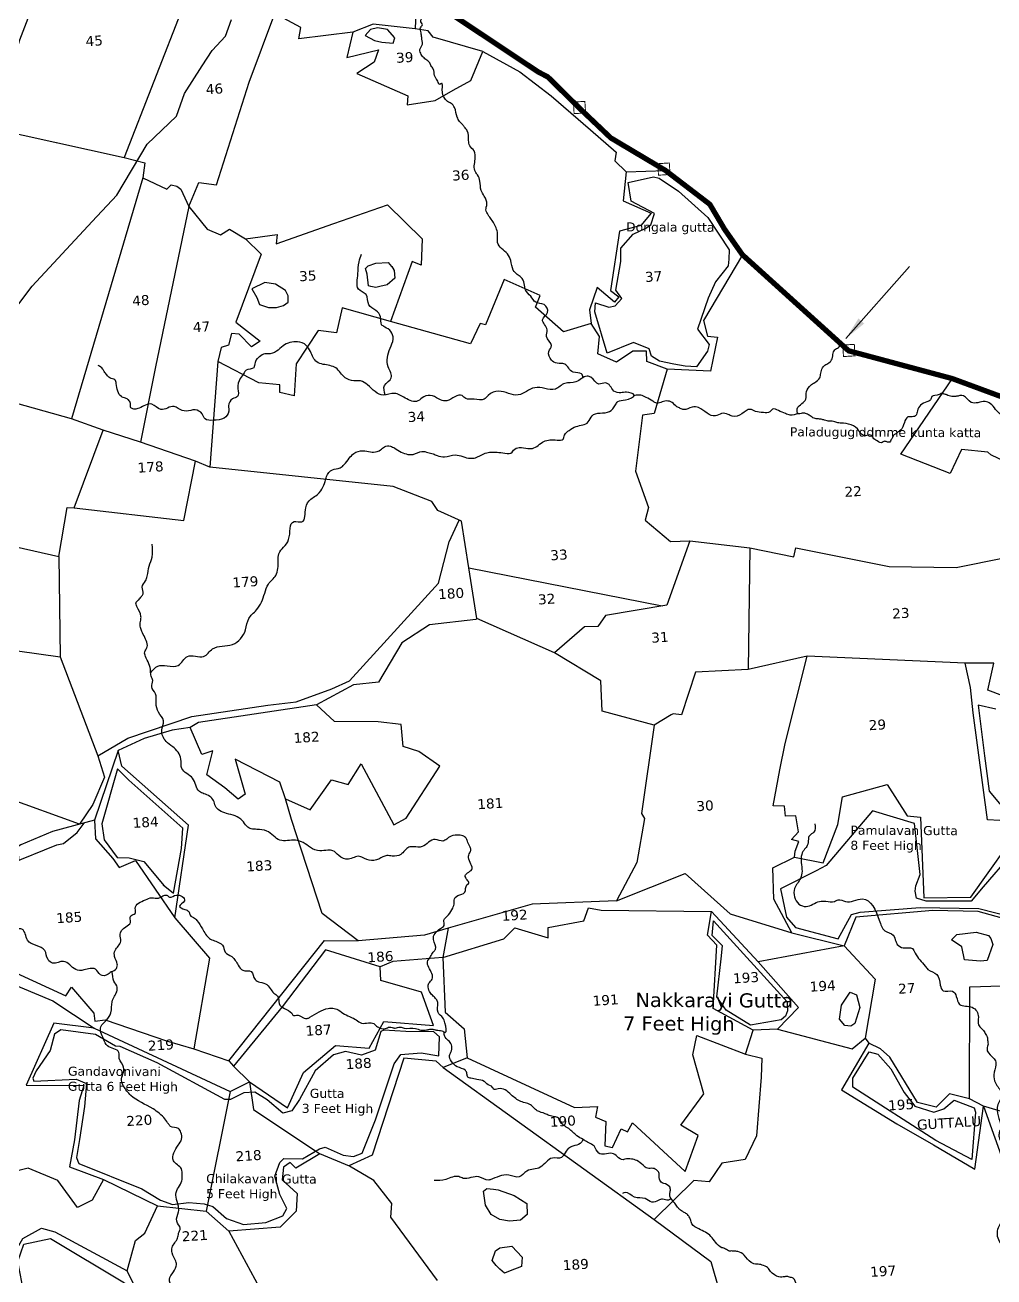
# Model space of a CAD drawing. Header units: inches. Extents: x 740725 to 749682, y 1648954 to 1653697.
# Drawn here: x 746192 to 747650, y 1650568 to 1652452 of the extents above; entities that cross this region are included whole.
import ezdxf
from ezdxf.enums import TextEntityAlignment as Align

# ---------------------------------------------------------------- set-up
doc = ezdxf.new("R2010")
doc.units = ezdxf.units.IN
doc.header["$MEASUREMENT"] = 0
doc.linetypes.add('ACAD_ISO02W100', pattern=[15, 12, -3])
for name, color, linetype in [('HILL', 223, 'Continuous'), ('PLOT', 7, 'Continuous'), ('PLOT NO', 7, 'Continuous'), ('ROADS', 6, 'Continuous'), ('TANKS-STREAM', 4, 'Continuous'), ('VILLAGE BOUNDRY', 5, 'Continuous'), ('VILLAGE STONES', 240, 'Continuous')]:
    doc.layers.add(name, color=color, linetype=linetype)
doc.styles.get("Standard").update_dxf_attribs({"font": 'verdana_0.ttf'})
doc.dimstyles.get("Standard").update_dxf_attribs({"dimtxt": 0.18, "dimasz": 35, "dimexe": 0.18, "dimexo": 0.0625, "dimgap": 0.09, "dimtad": 0, "dimtih": 1, "dimtoh": 1, "dimdec": 4, "dimzin": 0, "dimdsep": 46, "dimtxsty": 'Standard', "dimcen": 0.09, "dimadec": 0, "dimazin": 0, "dimtfac": 1, "dimtdec": 4, "dimtofl": 0, "dimtmove": 0, "dimatfit": 3, "dimfxl": 0, "dimtolj": 1, "dimtzin": 0, "dimarcsym": 0})

msp = doc.modelspace()

# ---------------------------------------------------------------- linework, layer by layer
at = {"layer": 'HILL'}
for points in [[(746704.2, 1652436.2), (746718.4, 1652428.9), (746729.2, 1652426.1), (746746.5, 1652424.8), (746748.7, 1652432.9), (746737.8, 1652445.2), (746722.5, 1652447.9), (746712.1, 1652445.4), (746704.2, 1652436.2)], [(747251.9, 1652113.7), (747251.6, 1652100), (747250.5, 1652089.5), (747231.6, 1652065.9), (747220.3, 1652041), (747204.1, 1651994.5), (747221.9, 1651971.4), (747219.5, 1651961.1), (747202.9, 1651938), (747185.5, 1651938.6), (747168.9, 1651941.7), (747147.1, 1651946.5), (747134.9, 1651953.6), (747131.4, 1651964.7), (747108.2, 1651974.2), (747068.4, 1651958.5), (747049.6, 1652020.7), (747050.9, 1652034.1), (747070.8, 1652027.4), (747080.2, 1652029.4), (747090.4, 1652040.8), (747081.2, 1652053.2), (747088.8, 1652096.1), (747088.9, 1652116.4), (747107.4, 1652137.5), (747125.6, 1652145.8), (747134, 1652151.2), (747139.5, 1652168.3), (747104.7, 1652187), (747099.9, 1652215.3), (747138.2, 1652223.8), (747146.5, 1652221.5), (747175.9, 1652202.1), (747219.7, 1652162.2), (747251.9, 1652113.7)], [(746744.3, 1652088.9), (746747.9, 1652082.6), (746748.9, 1652071.4), (746748.9, 1652071.4), (746737.4, 1652061.2), (746726.4, 1652058.5), (746720.1, 1652056.9), (746712.7, 1652058.8), (746709.4, 1652059.6), (746707.4, 1652077.1), (746704.5, 1652085.8), (746708.7, 1652089.9), (746720.3, 1652093.9), (746738.6, 1652094.7), (746746.1, 1652085.7)], [(746569.2, 1652062.1), (746553, 1652064.7), (746533.8, 1652055.2), (746541.2, 1652042), (746545.4, 1652031.4), (746558.7, 1652027.2), (746570.8, 1652026.8), (746581.3, 1652030.1), (746588.1, 1652035.3), (746588.1, 1652044.7), (746584.3, 1652052.5), (746569.2, 1652062.1)], [(747626.5, 1651428.8), (747636.4, 1651352.2), (747643.3, 1651299.4), (747674.5, 1651262.2)], [(747653.3, 1651422.5), (747626.5, 1651428.8)], [(746400, 1651158.2), (746415.8, 1651145.9), (746428, 1651213.1), (746429.9, 1651243.5), (746348.6, 1651315.9), (746331.3, 1651332.9), (746308, 1651250.2), (746311.3, 1651226), (746330.8, 1651199.5), (746349, 1651198.9), (746371.1, 1651193.5), (746401.6, 1651157)], [(747675.7, 1651203.4), (747634.2, 1651155.2), (747616.3, 1651133.6), (747548.6, 1651133.8), (747533.9, 1651138.1), (747531.8, 1651148.9), (747532.9, 1651156.9), (747539.3, 1651174), (747530.9, 1651250.7), (747467.7, 1651269.7), (747397.7, 1651187.3), (747382.7, 1651179.3), (747329.2, 1651152.4), (747338.1, 1651109.9), (747352, 1651094), (747416.2, 1651077.1), (747435.9, 1651113.6), (747449, 1651117.1), (747539.6, 1651124), (747627.5, 1651122.7), (747702.2, 1651103.9)], [(747228.6, 1651104), (747339.3, 1650982.1), (747339.8, 1650968.9), (747336.5, 1650960.6), (747330, 1650955), (747284.1, 1650947.4), (747247.5, 1650969.9), (747233.6, 1650989.7), (747239.9, 1651047.1), (747242.1, 1651066.4), (747226.2, 1651082.2), (747228.6, 1651104)], [(747602.3, 1651064.9), (747586.4, 1651075.5), (747594.6, 1651083.4), (747623.6, 1651087.1), (747642.3, 1651082.1), (747645.6, 1651077.4), (747649, 1651068.6), (747640.2, 1651044.3), (747630.1, 1651043.4), (747606.2, 1651045.3), (747602.3, 1651064.9)], [(747418.2, 1650956.1), (747421.2, 1650977.1), (747434.1, 1650996.7), (747443.6, 1650992.6), (747448.8, 1650973.6), (747440.9, 1650949.9), (747434.9, 1650945.9), (747426, 1650946.5), (747418.2, 1650956.1)], [(746788.6, 1650905.8), (746815, 1650901.2), (746816, 1650929.7), (746807.3, 1650937.1), (746765.2, 1650937.9), (746732.3, 1650939.6), (746727.8, 1650937.8), (746719.3, 1650909.5), (746698.8, 1650902.3), (746674.8, 1650907.4), (746656.3, 1650902.4), (746629, 1650878.3), (746605.4, 1650835.2), (746594, 1650818.5), (746580.5, 1650815), (746556.6, 1650835), (746538.2, 1650846.6), (746521.7, 1650845.4), (746501.3, 1650835.3), (746493.1, 1650835.1), (746391, 1650890.6), (746335.6, 1650915.3), (746328.3, 1650915.6), (746298.2, 1650933.2), (746246.2, 1650940), (746236.8, 1650933.6), (746230.1, 1650908.9), (746209.1, 1650878.6), (746204.1, 1650867.2), (746205.3, 1650863.1), (746269.4, 1650865.9), (746284.7, 1650859.2), (746281.9, 1650824.7), (746274.2, 1650775.4), (746270, 1650748.1), (746272, 1650742.7), (746273.4, 1650738.9), (746368, 1650700.7), (746396.3, 1650684), (746414.4, 1650677.6), (746439, 1650680.6), (746462.1, 1650678.4), (746474.9, 1650674.1), (746495.4, 1650656.1), (746521.3, 1650647.5), (746554.7, 1650650.1), (746580.2, 1650660.3), (746586.3, 1650671.4), (746575.7, 1650692.4), (746568, 1650719.9), (746575.6, 1650740.6), (746581.7, 1650746.6), (746609.7, 1650746.2), (746635.2, 1650761.2), (746644.1, 1650763.5), (746671.1, 1650751.8), (746686.8, 1650749.8), (746699.7, 1650754.4), (746719.9, 1650804.9), (746747.9, 1650889.1), (746757.8, 1650903.1), (746788.6, 1650905.8)], [(747438.2, 1650853.7), (747438, 1650867.2), (747462.7, 1650907.1), (747475.6, 1650903.6), (747495.3, 1650881.4), (747515.1, 1650846.1), (747531.4, 1650825.1), (747559.8, 1650816.1), (747574.9, 1650821.4), (747590.5, 1650834.1), (747620.9, 1650822.8), (747622.6, 1650816.4), (747617.2, 1650745.2), (747563.1, 1650773.7), (747438.2, 1650853.7)], [(746882.2, 1650697.4), (746887.5, 1650701.3), (746897.2, 1650700.4), (746904.4, 1650699.3), (746928.3, 1650690.7), (746947.4, 1650678.7), (746947.9, 1650662.5), (746937.8, 1650653.7), (746921.6, 1650652.2), (746906.7, 1650654.8), (746894, 1650662.1), (746885.5, 1650676.3), (746882.2, 1650697.4)], [(746073.2, 1650415.7), (746081.9, 1650461.7), (746110.3, 1650453.9), (746187.1, 1650517.2), (746191.2, 1650542.3), (746181.5, 1650591.8), (746190.4, 1650617.9), (746230.5, 1650626.1), (746341.9, 1650559.6), (746345.2, 1650549.5), (746336, 1650489.1), (746348.8, 1650428.8), (746371.2, 1650381.1), (746370.6, 1650331.2), (746360.3, 1650315.7), (746322.8, 1650309.6), (746193.8, 1650334.7), (746124.1, 1650384.4), (746073.2, 1650415.7)], [(746900.1, 1650607.5), (746906.9, 1650612), (746925, 1650614.6), (746940.3, 1650598.3), (746939.2, 1650584), (746922.3, 1650577.4), (746913.8, 1650574), (746906.9, 1650580), (746901.5, 1650585.7), (746901.5, 1650585.7), (746895.4, 1650592.9), (746900.1, 1650607.5)]]:
    msp.add_lwpolyline(points, dxfattribs=at)
at = {"layer": 'PLOT'}
for points in [[(746639.8, 1652661), (746625.9, 1652639.3), (746780.7, 1652483), (746779.4, 1652446.4), (746716.4, 1652453.4), (746685.7, 1652441.3), (746604.2, 1652431.5), (746607.4, 1652448.4), (746568.3, 1652469.4)], [(746260.9, 1652636.8), (746239.3, 1652573.3), (746184.1, 1652429.3), (746160.4, 1652352.1), (746136.6, 1652298.1)], [(745518.8, 1652493), (745511.7, 1652439.9), (745533.9, 1652432.3), (745661, 1652413.3), (745767.7, 1652391), (745796.9, 1652384.9), (745868.9, 1652369.8), (745967.3, 1652349.2), (746044.2, 1652324.6), (746136.6, 1652298.1), (746341.7, 1652252.7), (746372.4, 1652244.6), (746369.5, 1652222.3), (746405.7, 1652204.9), (746412.1, 1652211.7), (746420.6, 1652209.4), (746426.9, 1652205.3), (746438.9, 1652178.9), (746453.8, 1652215), (746480.6, 1652211.4), (746529.6, 1652366.2), (746568.3, 1652469.4)], [(746430.9, 1652481.5), (746341.7, 1652252.7)], [(746685.7, 1652441.3), (746676.8, 1652403.3), (746724, 1652414.9), (746717.8, 1652396.1), (746691.6, 1652379.1), (746768.6, 1652345.4), (746767.3, 1652331.8), (746809.4, 1652338.3), (746836.6, 1652353.9), (746863.2, 1652368.7), (746881.2, 1652412), (746806.7, 1652433.8), (746799, 1652443.4), (746779.4, 1652446.4)], [(746881.2, 1652412), (746936.7, 1652381.6), (746984.1, 1652345.4), (747043.2, 1652294.2), (747081.8, 1652260.7), (747080.1, 1652247.8), (747096.9, 1652231.3), (747156.2, 1652233.2)], [(746369.5, 1652222.3), (746262.4, 1651859.3)], [(747096.9, 1652231.3), (747092.3, 1652187.3), (747134.5, 1652168.8), (747119.2, 1652150.4), (747086.8, 1652141.8), (747073.3, 1652052.7), (747085.8, 1652043.2), (747079.6, 1652035), (747053.3, 1652057), (747041.7, 1652023.6), (747044.2, 1652003.1), (747002.8, 1651990.6), (746960.6, 1652027.4), (746967.7, 1652044.9), (746913.2, 1652069.1), (746885.3, 1652001.2), (746877, 1652002.9), (746862.9, 1651972.5), (746742.4, 1652005.9), (746669.5, 1652026.4), (746660.9, 1651989), (746633.4, 1651992.6), (746600.2, 1651942.3), (746597.3, 1651894.2), (746575.8, 1651899.2), (746575.5, 1651910.9), (746544, 1651913.6), (746482.3, 1651945.6)], [(746438.9, 1652178.9), (746466.2, 1652144.9), (746486.7, 1652136.5), (746499.9, 1652144.9), (746524.3, 1652130.5), (746547.6, 1652107.1), (746509.3, 1652005), (746546.3, 1651976.6), (746533.1, 1651967.6), (746514.8, 1651986.7), (746503.2, 1651988), (746498.3, 1651970.4), (746487.3, 1651967), (746482.3, 1651945.6), (746470.3, 1651786.7), (746448.8, 1651795.6), (746366.1, 1651824.6), (746309.7, 1651842.4), (746262.4, 1651859.3), (746077.7, 1651911.4)], [(746438.9, 1652178.9), (746388.5, 1651937.6), (746366.1, 1651824.6)], [(746524.3, 1652130.5), (746571.5, 1652136.9), (746570.4, 1652122.6), (746657.2, 1652153.3), (746737.6, 1652181.7), (746790, 1652130.3), (746788.4, 1652090.6), (746775.1, 1652096.1), (746742.4, 1652005.9)], [(747271.9, 1652106.4), (747213.5, 1652007.7), (747219.2, 1651984.1), (747234.2, 1651982.4), (747223.8, 1651931.1), (747158.9, 1651934.2), (747139, 1651867.4), (747121.4, 1651864.8), (747111.2, 1651781), (747130.7, 1651726.1), (747125.7, 1651707.2), (747163.6, 1651674.9), (747192.7, 1651676.1), (747158.4, 1651579.2), (747065.9, 1651563.5), (747054.1, 1651547), (747034.1, 1651546.4), (746989.2, 1651507.3), (746872, 1651559.3), (746860.4, 1651635.3), (746849.3, 1651705.5), (746813.7, 1651721.8), (746804.4, 1651735.3), (746746.4, 1651757.8), (746470.3, 1651786.7)], [(747158.9, 1651934.2), (747128.1, 1651945.6), (747127.8, 1651961.2), (747112.2, 1651961.5), (747107, 1651961.4), (747082.5, 1651944.8), (747054.2, 1651957.4), (747056.6, 1651983.6), (747044.2, 1652003.1)], [(747806.2, 1651744.5), (747797.4, 1651748.1), (747802.3, 1651756), (747784.2, 1651777.1), (747695, 1651790.8), (747678.3, 1651789.7), (747645.5, 1651805.3), (747641, 1651809.2), (747601.8, 1651813.5), (747584.3, 1651777.5), (747510.1, 1651806.5), (747588, 1651920)], [(746243.4, 1651652.3), (746255.6, 1651726.1), (746266.1, 1651725.6), (746309.7, 1651842.4)], [(746266.1, 1651725.6), (746431.1, 1651706.6), (746448.8, 1651795.6)], [(747192.7, 1651676.1), (747282.9, 1651665.4), (747349.5, 1651651.9), (747352.3, 1651665.6), (747492.6, 1651637.2), (747593.6, 1651635.8), (747738, 1651664.9), (747781.6, 1651674), (747799.1, 1651651.7), (747851.4, 1651644.9), (747842.3, 1651702.8), (747813.9, 1651705.7), (747805.5, 1651711.3), (747806.2, 1651744.5), (747850.3, 1651765)], [(745965.8, 1651714.9), (746243.4, 1651652.3), (746245.2, 1651501.3)], [(746301.8, 1651352.3), (746347.2, 1651378.9), (746443.5, 1651411.8), (746557.9, 1651428.7), (746600.5, 1651433.9), (746653.8, 1651453.4), (746680.6, 1651465.1), (746814.6, 1651612.3), (746830.5, 1651674.5), (746845.5, 1651707.2)], [(747282.9, 1651665.4), (747280.6, 1651482.1)], [(747851.4, 1651644.9), (747854.4, 1651609.7), (747794.2, 1651593.2), (747753, 1651608), (747736.9, 1651518.8), (747735.5, 1651486.8), (747737.4, 1651460.1), (747684.1, 1651440.2), (747694.7, 1651426.5), (747662.3, 1651422.3), (747663.8, 1651442.5), (747641.3, 1651451.3), (747650.4, 1651491.8), (747606.9, 1651491.9), (747369.5, 1651502.6), (747280.6, 1651482.1), (747201.2, 1651478.4), (747180, 1651413.9), (747167.5, 1651415.5), (747164.6, 1651414.3), (747139.3, 1651398.6), (747060.7, 1651419.9), (747058.8, 1651465.4), (746989.2, 1651507.3)], [(746860.4, 1651635.3), (747151.1, 1651578)], [(746872, 1651559.3), (746870.5, 1651557.5), (746801.1, 1651549.4), (746759.5, 1651522.7), (746724.3, 1651463.5), (746686.7, 1651459.2), (746630.9, 1651429), (746453.4, 1651402.7), (746440.7, 1651394.9), (746413.9, 1651391.3), (746371.7, 1651378.4), (746332.3, 1651360.5), (746296.9, 1651255.4), (746233.6, 1651238.8), (746185.8, 1651218.7), (746164.7, 1651205.2), (746147.1, 1651211.4), (746122.7, 1651223.5), (746097.5, 1651209.6), (746087.8, 1651195), (746075.1, 1651180.8), (746060.8, 1651128.2), (746004.1, 1651089), (745769.8, 1651166.8)], [(745855.8, 1651547.7), (746019.9, 1651532.8), (746245.2, 1651501.3), (746301.8, 1651352.3), (746311.8, 1651320.1), (746294.4, 1651279.2), (746274.3, 1651249.5), (746163.6, 1651289.9), (746037.7, 1651331.7), (746054.5, 1651304.1), (746080.8, 1651269.6), (746085.6, 1651265.1), (746093.1, 1651249.5), (746122.7, 1651223.5)], [(747082.6, 1651134.5), (747185.9, 1651175.2), (747253.6, 1651114.7), (747346.5, 1651086), (747319.1, 1651136.7), (747317.9, 1651183.8), (747350.2, 1651199.9), (747351.4, 1651209), (747356.7, 1651223.3), (747345.8, 1651226.7), (747356.4, 1651238.1), (747354.1, 1651250.1), (747352.2, 1651262), (747336.6, 1651261.9), (747335.4, 1651276.6), (747318.4, 1651277.3), (747328.1, 1651331.4), (747336, 1651370.8), (747369.5, 1651502.6)], [(747350.2, 1651199.9), (747393.5, 1651191.5), (747415.7, 1651249), (747422.7, 1651290.9), (747489.8, 1651309.2), (747519.8, 1651262.3), (747539.9, 1651260.4), (747544.9, 1651139), (747615.8, 1651140), (747696.3, 1651252.9), (747640.5, 1651256), (747619.3, 1651417.2), (747614.9, 1651455.2), (747606.9, 1651491.9)], [(746584.2, 1651287.6), (746621.6, 1651271.1), (746653.4, 1651316.1), (746678.4, 1651309.1), (746698.4, 1651340.3), (746747.4, 1651248.8), (746765.7, 1651258.6), (746816.5, 1651337.1), (746784.8, 1651359.2), (746761.6, 1651366.6), (746758.3, 1651399.6), (746723.9, 1651403.7), (746657.8, 1651404.3), (746630.9, 1651429)], [(746499.1, 1650893.7), (746643, 1651074.7), (746693.5, 1651073.9), (746639.5, 1651115), (746593.1, 1651256.8), (746584.2, 1651287.6), (746575.5, 1651312.8), (746508.5, 1651347.5), (746523.4, 1651295), (746512.9, 1651287.4), (746493.2, 1651304.3), (746465.8, 1651324), (746474.8, 1651360.1), (746458.2, 1651354.3), (746440.7, 1651394.9)], [(747139.3, 1651398.6), (747119.8, 1651265.5), (747124.5, 1651258.1), (747112.9, 1651191.9), (747082.6, 1651134.5), (746955.7, 1651129.4), (746829.2, 1651093), (746793.3, 1651082.8), (746693.5, 1651073.9)], [(746296.9, 1651255.4), (746298.5, 1651227.5), (746324.6, 1651198.1), (746334, 1651184.5), (746358.7, 1651194.9), (746417.7, 1651108.8), (746438.5, 1651248.1), (746338, 1651337.1), (746332.3, 1651360.5)], [(746004.1, 1651089), (746052.2, 1651069.7), (746045.5, 1651097.8), (746072.7, 1651124.8), (746088, 1651171.4), (746103, 1651193.3), (746117.9, 1651208.7), (746168.6, 1651189.3), (746240.3, 1651218.6), (746250.4, 1651220.5), (746270.7, 1651237.2), (746281.1, 1651251.3)], [(746417.7, 1651108.8), (746469.8, 1651048.1), (746446.2, 1650911.8)], [(746820.8, 1651049), (746912.6, 1651076.9), (746929.3, 1651093.7), (746979.8, 1651078.7), (746979.6, 1651094), (747033.3, 1651104.1), (747040.4, 1651123.7), (747059.1, 1651120.4), (747225.4, 1651118.1), (747295.4, 1651042.6), (747356.3, 1650973.7), (747324.7, 1650941.3)], [(747324.7, 1650941.3), (747288.2, 1650939.6), (747227.8, 1650972.5), (747233.5, 1651067.8), (747219.5, 1651082.6), (747225.4, 1651118.1)], [(747613.5, 1650836.2), (747614.2, 1651005), (747693.2, 1651007.2), (747707.7, 1651095.5), (747626.7, 1651118.3), (747558.3, 1651119.9), (747442.8, 1651109.5), (747424.9, 1651066.7), (747471.7, 1651016.2), (747456.4, 1650927.4), (747462, 1650920.1)], [(746829.2, 1651093), (746820.8, 1651049), (746745.9, 1651042.8), (746726.7, 1651034.8)], [(747346.5, 1651086), (747424.9, 1651066.7), (747295.4, 1651042.6)], [(746001.9, 1651068.6), (746083.9, 1651043.3), (746135.2, 1651025), (746234, 1650983.7), (746296.3, 1650942.6), (746235.5, 1650950.2), (746194.1, 1650857), (746280.7, 1650856.2), (746273.9, 1650833.8), (746266.8, 1650774.9), (746259.2, 1650734.1), (746310.2, 1650715), (746293.4, 1650683.9), (746271.1, 1650672.8), (746241.5, 1650713.4), (746196.9, 1650731.8), (746147.5, 1650719.7), (746103.9, 1650735.1), (746022, 1650765.4), (746007.4, 1650751.5), (746014.2, 1650807.8), (746023.4, 1650896.4), (745968.3, 1651000.7)], [(746152.9, 1651037.6), (746253.9, 1650991.3), (746262.1, 1651004.2), (746295.8, 1650965), (746297.2, 1650953.4), (746312.8, 1650955.3), (746405.4, 1650923.8), (746446.2, 1650911.8), (746499.1, 1650893.7), (746506.1, 1650885.4), (746530.3, 1650861.9), (746587.3, 1650822.6), (746611.2, 1650876.2), (746659.6, 1650916.4), (746710.3, 1650912.8), (746732.4, 1650952.6), (746806.9, 1650946.6), (746788.8, 1650996.7), (746727.5, 1651014.2), (746726.7, 1651034.8), (746644.7, 1651060.3), (746579.2, 1650974.9), (746506.1, 1650885.4)], [(746820.8, 1651049), (746824.7, 1650966.7), (746853.3, 1650941.6), (746857.6, 1650897.9), (746821.4, 1650883.3), (746810.8, 1650892.8), (746762.5, 1650897.7), (746714.6, 1650751.5), (746679.5, 1650735.6)], [(746296.3, 1650942.6), (746501.2, 1650847.4), (746530.3, 1650861.9), (746536.3, 1650820.3), (746636, 1650753.7)], [(746857.6, 1650897.9), (747019.2, 1650823.2), (747053.8, 1650824.7), (747050.9, 1650809), (747066.6, 1650802.2), (747065, 1650765.4), (747076.3, 1650763.3), (747089.6, 1650791.2), (747098.9, 1650786.8), (747106.4, 1650800.3), (747185.7, 1650726.8), (747205.1, 1650781.4), (747179, 1650796.7), (747213.6, 1650843.8), (747197.3, 1650902.4), (747203.1, 1650931.4), (747276.7, 1650903.4), (747288.2, 1650939.6)], [(747324.7, 1650941.3), (747437.3, 1650911.6), (747456.4, 1650927.4)], [(747276.7, 1650903.4), (747301.1, 1650897.6), (747300, 1650869.1), (747293, 1650780.6), (747276, 1650745.2), (747240.7, 1650739.3), (747222, 1650711.4), (747198.6, 1650713.3), (747139.3, 1650654.7)], [(747566.7, 1650200.6), (747717.5, 1650594), (747724.6, 1650798.9), (747634.9, 1650825.1), (747613.5, 1650836.2), (747583.4, 1650844.1), (747563.5, 1650823.8), (747535.5, 1650830.6), (747493.9, 1650898.9), (747479.5, 1650911.8), (747462, 1650920.1), (747421.1, 1650849.7), (747504.1, 1650798.6), (747559.4, 1650767.1), (747621.6, 1650730.7), (747634.9, 1650825.1), (747717.5, 1650594)], [(746821.4, 1650883.3), (747139.3, 1650654.7), (747224.6, 1650591.8), (747236.8, 1650547.8), (747245.5, 1650465), (747373.9, 1650357.2), (747348.2, 1650293)], [(746501.2, 1650847.4), (746464.7, 1650667.5)], [(746812.9, 1650563.2), (746742.8, 1650658.4), (746744.1, 1650678.7), (746717.4, 1650713.4), (746680.5, 1650735.1), (746636, 1650753.7), (746599.6, 1650732), (746591.2, 1650740.8), (746581.1, 1650733.7), (746579.2, 1650714.6), (746602, 1650693.8), (746600.5, 1650667.2), (746576.1, 1650643.2), (746499.2, 1650637), (746551.2, 1650541)], [(746310.2, 1650715), (746391.8, 1650675.3)], [(746355.6, 1650558), (746346.1, 1650577.5), (746358.7, 1650623.4), (746372.5, 1650634.1), (746391.8, 1650675.3), (746464.7, 1650667.5), (746499.2, 1650637)], [(746060.2, 1650415.9), (746083.2, 1650478.9), (746096.8, 1650465.6), (746146, 1650489.3), (746185.4, 1650537.9), (746167, 1650587.7), (746188.8, 1650626.1), (746216.9, 1650641.5), (746236.9, 1650636.2), (746346.1, 1650577.5)]]:
    msp.add_lwpolyline(points, dxfattribs=at)
at = {"layer": 'ROADS'}
msp.add_lwpolyline([(746155.2, 1651995.7), (746203.2, 1652059), (746293.5, 1652156.3), (746330.5, 1652196.2), (746376, 1652273), (746420.2, 1652314.8), (746432.2, 1652348.8), (746458.9, 1652390.6), (746473.7, 1652413.7), (746493.9, 1652435.4), (746503.1, 1652460.2)], dxfattribs=at)
at = {"layer": 'TANKS-STREAM'}
for points in [[(747031.8, 1651921.5), (747029.9, 1651927.1), (747017.1, 1651929.7), (747004.4, 1651941.9), (746992.9, 1651943.1), (746984.5, 1651947.8), (746980.7, 1651960.9), (746984.5, 1651969.7), (746977.2, 1651983.6), (746978, 1651993.4), (746971.2, 1652008.7), (746978.6, 1652019.5), (746973.4, 1652031.3), (746960.8, 1652035), (746953.4, 1652043.9), (746945.3, 1652053.4), (746943.7, 1652063.1), (746939, 1652072.4), (746933, 1652076.8), (746927.1, 1652083.1), (746923.3, 1652097.8), (746918.2, 1652107.7), (746903.4, 1652124.6), (746903.5, 1652135.5), (746898.3, 1652153.1), (746889.3, 1652166.4), (746885.9, 1652174), (746887.4, 1652182.4), (746883.4, 1652194.6), (746878.8, 1652203.1), (746876.8, 1652216.9), (746873.3, 1652226.6), (746870, 1652231.2), (746869.7, 1652250.3), (746868, 1652262.7), (746861.8, 1652270.3), (746859.8, 1652278.4), (746857.9, 1652292.9), (746853.3, 1652299.1), (746850.2, 1652302.7), (746846.3, 1652306.8), (746842.8, 1652313.5), (746838.6, 1652327.8), (746833.7, 1652334.2), (746828.1, 1652336.9), (746824.2, 1652341.3), (746820.2, 1652355.2), (746819.2, 1652364.3), (746816.7, 1652362.7), (746813.5, 1652367.4), (746811.3, 1652370.5), (746810.5, 1652371.9), (746808.6, 1652376.3), (746806.6, 1652386.1), (746803, 1652391.2), (746800.7, 1652396.2), (746798.5, 1652398.3), (746792.8, 1652402.5), (746788.6, 1652407.8), (746786.6, 1652415), (746790.2, 1652423.5), (746789.2, 1652433.1), (746788.3, 1652440.3), (746787.6, 1652448), (746790.2, 1652452.6), (746787.7, 1652458.1), (746789.4, 1652462.7), (746789.4, 1652468.7), (746788, 1652471.1), (746778.9, 1652473.5), (746766.5, 1652475), (746756.8, 1652484), (746752, 1652486.4), (746747.5, 1652488.3), (746743.4, 1652488.9), (746739.3, 1652488.6), (746735.7, 1652492.4), (746734.2, 1652494.8), (746728.2, 1652493.9), (746727.2, 1652492.8), (746723.6, 1652490.9), (746718.9, 1652490.1), (746704.9, 1652491.4), (746700.7, 1652496.2), (746697.2, 1652498.5), (746683.7, 1652508.7), (746672.8, 1652510.3), (746669.9, 1652510.1), (746662.3, 1652508.9), (746653.1, 1652510.1), (746650.3, 1652513.4), (746642.9, 1652512.6), (746638.4, 1652509.4), (746628.4, 1652508), (746623.6, 1652509.3), (746607.4, 1652503.1), (746603.9, 1652503.5), (746596.9, 1652507.3), (746588.9, 1652510.4), (746581.6, 1652512.5), (746577.4, 1652519.3), (746570.5, 1652522.5), (746561, 1652523.8), (746558.6, 1652526.5), (746551.7, 1652528.7), (746546.9, 1652534.8), (746544.9, 1652535.3), (746543.5, 1652534), (746540, 1652535.8), (746536.5, 1652538), (746526.8, 1652540.4), (746520.9, 1652540.7), (746514.7, 1652547.4), (746510.4, 1652552.2), (746507.3, 1652558.4), (746503.3, 1652563), (746504.2, 1652575.6), (746502.9, 1652582), (746499.5, 1652586.4), (746496, 1652590.1), (746493.6, 1652595.6), (746496.8, 1652609.8), (746494.3, 1652616.1), (746488.1, 1652620.5), (746485.5, 1652626.1), (746484.7, 1652638.2), (746478.5, 1652640.8), (746467.5, 1652648.8), (746462.4, 1652652.2), (746459.8, 1652653.2), (746458.1, 1652652.8), (746453.3, 1652652.4), (746448, 1652653.7), (746443.9, 1652653.9), (746437, 1652655.6), (746429.9, 1652656.4), (746423.2, 1652657.1), (746419.4, 1652657.4)], [(746734.5, 1651895.4), (746733.4, 1651909.9), (746743.5, 1651921.3), (746739, 1651937.6), (746741.8, 1651965.8), (746746.1, 1651979.6), (746743, 1651991.1), (746733.7, 1651997.6), (746729, 1652001.2), (746727.4, 1652012.9), (746720, 1652022.5), (746709.7, 1652030.9), (746705.5, 1652046.4), (746693.9, 1652054.8), (746692.1, 1652064.7), (746693.2, 1652078), (746694.9, 1652095.8), (746698.5, 1652107.2)], [(746381.4, 1651477.6), (746392.1, 1651487.3), (746406.1, 1651487.8), (746422.9, 1651488.6), (746436.8, 1651502.1), (746461, 1651501.9), (746474.5, 1651513.3), (746504.4, 1651520.1), (746524.2, 1651542.2), (746529, 1651559), (746540.5, 1651571.9), (746553, 1651597.2), (746558.5, 1651610.8), (746569.7, 1651624), (746573.3, 1651646), (746574.3, 1651656.4), (746589, 1651677.8), (746597.1, 1651704.9), (746609.1, 1651704.7), (746614.8, 1651725.7), (746622.5, 1651738.7), (746629.9, 1651743.7), (746639.1, 1651753.9), (746643.8, 1651765.4), (746646, 1651772.6), (746654.9, 1651782.9), (746666.5, 1651785.8), (746672.7, 1651790.7), (746680.2, 1651800.2), (746687, 1651807.3), (746701.1, 1651811.6), (746712.1, 1651809.8), (746716.9, 1651809.4), (746727.4, 1651812.8), (746733.3, 1651817.6), (746742.2, 1651818.4), (746748.6, 1651815.2), (746768.6, 1651806), (746776.4, 1651806), (746789.5, 1651810.6), (746798.5, 1651808.9), (746806.3, 1651806.8), (746812.5, 1651804.3), (746823.7, 1651802.5), (746839.8, 1651805.2), (746862.6, 1651800.1), (746870, 1651801), (746882.9, 1651807.1), (746891.5, 1651809.2), (746914.5, 1651807.8), (746925.5, 1651809.2), (746927.6, 1651812.4), (746936.1, 1651816.2), (746949, 1651814.9), (746955.9, 1651815), (746973, 1651825.4), (746993.1, 1651827.5), (747002.1, 1651828.8), (747004.2, 1651835), (747011.3, 1651842.2), (747021.6, 1651847.9), (747039.9, 1651854.8), (747045.6, 1651864.1), (747071.8, 1651870.5), (747080.8, 1651880.4), (747084.6, 1651885.5), (747095.8, 1651888), (747108.8, 1651895.3), (747097.5, 1651899.5), (747089, 1651898.7), (747078.6, 1651901.3), (747072.6, 1651909.4), (747065.6, 1651913.6), (747056, 1651911.9), (747043.9, 1651922), (747038.1, 1651923.7), (747021.3, 1651915), (747004.5, 1651912.8), (746990.4, 1651904.4), (746974.5, 1651905.2), (746959.4, 1651906.4), (746934.6, 1651895.4), (746904.9, 1651901.1), (746889.5, 1651894.8), (746883.4, 1651889), (746868.3, 1651889.2), (746855.5, 1651890), (746850, 1651894.4), (746827.1, 1651886.8), (746817.7, 1651888), (746805.4, 1651894.2), (746792.5, 1651892.8), (746783.6, 1651886.4), (746764.5, 1651890.7), (746748.4, 1651897.7), (746731.5, 1651895.2), (746707.8, 1651910.5), (746697.2, 1651916.7), (746687.1, 1651916.7), (746674, 1651921.4), (746660.1, 1651936.1), (746641.1, 1651941.5), (746631.4, 1651945.1), (746621.8, 1651960.6), (746615.5, 1651970.1), (746602.5, 1651975.3), (746580.6, 1651969.3), (746570.5, 1651961.1), (746558.1, 1651957.3), (746553.4, 1651957.5), (746545.3, 1651953), (746541.1, 1651949.6), (746538.5, 1651944.2), (746536.5, 1651936.5), (746524.9, 1651932.5), (746521.9, 1651928.6), (746516, 1651920), (746512.7, 1651904.8), (746511.9, 1651893), (746504.7, 1651889.8), (746498.7, 1651878.9), (746498.9, 1651870.8), (746491.8, 1651860.5), (746475.6, 1651857.4), (746463.2, 1651859.3), (746458.8, 1651866.9), (746448.1, 1651873.1), (746435.2, 1651871.1), (746422.5, 1651875.3), (746416.8, 1651878), (746396.7, 1651873.5), (746383.1, 1651881.5), (746364.1, 1651875.6), (746360.3, 1651874.4), (746354.4, 1651874.5), (746351.2, 1651877.1), (746350.8, 1651882.8), (746348, 1651887.9), (746343.3, 1651890.8), (746337.3, 1651893), (746329.6, 1651912.7), (746327.4, 1651918.1), (746319.8, 1651921.2), (746315.4, 1651925.7), (746311.4, 1651930.6), (746309.2, 1651934.4), (746302.5, 1651939.9)], [(747815.3, 1651757.9), (747802.4, 1651771), (747794, 1651783.5), (747782.6, 1651790), (747771.1, 1651805.3), (747760.8, 1651812.8), (747757.4, 1651815.6), (747752.7, 1651817.7), (747744.9, 1651817.5), (747734.1, 1651820.5), (747726.3, 1651827.4), (747722.8, 1651834.4), (747710.3, 1651842.6), (747696.4, 1651842.4), (747690.5, 1651845.3), (747683, 1651857.7), (747661, 1651866), (747645, 1651882.3), (747637.1, 1651885.5), (747626.3, 1651883.8), (747616.3, 1651884.3), (747604.5, 1651894.1), (747600.1, 1651894.6), (747595.4, 1651893.6), (747594.2, 1651893.5), (747591.6, 1651893.2), (747587.2, 1651893.1), (747583.2, 1651894), (747579.3, 1651895.4), (747578.5, 1651895.9), (747577.3, 1651896.3), (747574.6, 1651896.8), (747573, 1651898), (747567.9, 1651896), (747557, 1651892.9), (747554.7, 1651887.9), (747549.6, 1651885.2), (747539.7, 1651880.1), (747535.3, 1651871.4), (747533.3, 1651864.9), (747527.4, 1651862.6), (747521, 1651862.3), (747515.6, 1651853.8), (747509.8, 1651842.3), (747507.1, 1651840.5), (747503.7, 1651837.8), (747499.9, 1651835.2), (747497.8, 1651831.5), (747495.4, 1651827.4), (747493.5, 1651824.5), (747489.2, 1651824.9), (747484.9, 1651825.5), (747482.4, 1651823.8), (747474.5, 1651826.4), (747468.6, 1651831), (747467.3, 1651833.3), (747461.3, 1651835.1), (747457.2, 1651833.9), (747451.2, 1651836.3), (747447.2, 1651841.7), (747420.4, 1651853.2), (747417.2, 1651853.3), (747411.1, 1651855.2), (747403.1, 1651856), (747395.4, 1651857.4), (747390.6, 1651858.9), (747384.7, 1651859.4), (747378.1, 1651861), (747372.6, 1651864.9), (747366.8, 1651867.6), (747361.8, 1651867.8), (747355.8, 1651867.2), (747354.4, 1651874.7), (747361.2, 1651882.4), (747367.3, 1651889.2), (747368.3, 1651900.4), (747374.8, 1651910.2), (747380.2, 1651913.9), (747388.5, 1651921.3), (747389.7, 1651928.2), (747390.9, 1651932.4), (747394.9, 1651939.3), (747400.5, 1651942.7), (747406.1, 1651948.1), (747411, 1651963.4), (747416.4, 1651967), (747420.7, 1651971.8)], [(747355.7, 1651867.2), (747343.9, 1651865.2), (747336.6, 1651867.3), (747326.2, 1651872), (747317.3, 1651873.9), (747313.2, 1651870.1), (747303.4, 1651868.9), (747291.5, 1651870.7), (747283.7, 1651873.8), (747271.2, 1651867.2), (747256.7, 1651863.3), (747250.5, 1651866.2), (747240.6, 1651867.5), (747231.3, 1651863.9), (747218.6, 1651868.1), (747206, 1651876.4), (747196.2, 1651877.1), (747183.7, 1651873.5), (747178.3, 1651875.3), (747173.3, 1651877.7), (747166.1, 1651883.9), (747157.5, 1651886.4), (747141.4, 1651883.6), (747137.2, 1651886.3), (747127.1, 1651891.6), (747118.8, 1651895), (747109.9, 1651894.4), (747108.3, 1651893.7)], [(746322.2, 1651027.5), (746329.8, 1651032.7), (746331.2, 1651039.1), (746327.1, 1651050.3), (746327.8, 1651059.6), (746332.6, 1651066.1), (746336.6, 1651073.7), (746335.5, 1651083.4), (746343.8, 1651095.3), (746350.8, 1651101.6), (746351.3, 1651111.9), (746358.1, 1651115.3), (746358.1, 1651122.6), (746373.4, 1651135.8), (746383, 1651139), (746393.2, 1651138.3), (746405.5, 1651142.9), (746409.9, 1651139.9), (746420, 1651143), (746432.2, 1651134.3), (746424.6, 1651126.2), (746432.8, 1651121.4), (746438.6, 1651118.1), (746440.4, 1651114), (746441.9, 1651111.2), (746445.9, 1651109.2), (746451, 1651104.8), (746459.2, 1651091.9), (746469.9, 1651077.8), (746485.5, 1651070.8), (746489.4, 1651067.7), (746493.7, 1651057.1), (746503.3, 1651050.3), (746513, 1651037.5), (746520.1, 1651029.7), (746532.5, 1651027.9), (746538.5, 1651015.8), (746545.9, 1651011.9), (746556.4, 1651008.2), (746562.5, 1651000.3), (746568.3, 1650994.2), (746573.2, 1650989.5), (746574.8, 1650979.7), (746593.6, 1650965), (746596.3, 1650961.9), (746602.2, 1650962.3), (746606.9, 1650960.8), (746610.5, 1650958.5), (746614.6, 1650957.2), (746617.1, 1650957.2), (746620.9, 1650959), (746634.7, 1650967.2), (746648.6, 1650972.5), (746655.3, 1650972.8), (746663.5, 1650970.1), (746673.2, 1650963.8), (746682.8, 1650959.3), (746690.4, 1650955.3), (746698.7, 1650950.1), (746709, 1650950.8), (746717.1, 1650949.5), (746721.4, 1650945.8), (746726.9, 1650942.7), (746734.7, 1650942.1), (746740.7, 1650944.3), (746744.9, 1650943.7), (746749.5, 1650942.9), (746752.7, 1650943.7), (746756.8, 1650944.3), (746762.7, 1650942.9), (746780, 1650942.2), (746788, 1650939.8), (746792.1, 1650939.5), (746796.6, 1650940), (746801.4, 1650941), (746804.8, 1650941.3), (746809.3, 1650940.2), (746811.4, 1650939.8), (746816, 1650939.3), (746819.4, 1650938.8), (746824.6, 1650936.2), (746824.3, 1650950.5), (746821.2, 1650958.2), (746813.8, 1650966.3), (746813.4, 1650981.2), (746811.1, 1650986.3), (746806.6, 1650990.9), (746802, 1650996.2), (746798.9, 1651004.3), (746800.2, 1651010.4), (746805, 1651016.6), (746799.9, 1651034.1), (746797.9, 1651042.7), (746802.7, 1651050.4), (746806.6, 1651057.2), (746809.8, 1651061.1), (746806.9, 1651076), (746817.3, 1651092.6), (746822.9, 1651097.2), (746822.8, 1651105.1), (746829.5, 1651113.2), (746835.9, 1651123.3), (746838.2, 1651131.3), (746837.9, 1651135.3), (746843.5, 1651142.3), (746854.2, 1651147.1), (746857.4, 1651158.2), (746860.2, 1651160.8), (746857.6, 1651165.9), (746854.9, 1651172.2), (746858.2, 1651176.2), (746864.6, 1651181.3), (746859.8, 1651199.4), (746861.6, 1651206.6), (746863.3, 1651211.1), (746861.5, 1651216.2), (746858.1, 1651223.8), (746856.1, 1651228.7), (746851.1, 1651232), (746842.6, 1651233), (746830.7, 1651230.3), (746827, 1651227.3), (746821.2, 1651224.2), (746809.7, 1651226.8), (746789.8, 1651215.8), (746777, 1651215.6), (746769.9, 1651215), (746757.9, 1651204), (746744.8, 1651201.7), (746736.7, 1651202.3), (746724.8, 1651197.2), (746717.3, 1651194.9), (746703, 1651198), (746695.6, 1651201.2), (746679.1, 1651196.9), (746664.4, 1651202.5), (746655.7, 1651209.6), (746647.8, 1651210.4), (746635.9, 1651209.6), (746621.7, 1651214.6), (746611.1, 1651221.8), (746599.3, 1651225.4), (746576, 1651225.6), (746556.2, 1651239.3), (746541.1, 1651241.8), (746532.8, 1651242.7), (746526.1, 1651246.4), (746519.1, 1651255.1), (746508.6, 1651262.2), (746495.5, 1651265.6), (746485, 1651270.2), (746478.7, 1651276.9), (746476.1, 1651285.1), (746461.6, 1651295.5), (746454.8, 1651298.9), (746444.5, 1651318.6), (746428.3, 1651333.3), (746427, 1651347.5), (746414.5, 1651366.1), (746404.5, 1651374.1), (746398.1, 1651391.1), (746400.7, 1651405), (746393, 1651418.2), (746389.6, 1651431.6), (746388.4, 1651445.9), (746383, 1651456.4), (746384.4, 1651465.6), (746382, 1651472.3), (746381.3, 1651479.8), (746378.8, 1651490.9), (746373.5, 1651502.1), (746372.5, 1651508.8), (746373.9, 1651511.9), (746376.2, 1651516.4), (746376.1, 1651520.8), (746368, 1651539.7), (746366, 1651545.5), (746365.4, 1651550), (746365.8, 1651552.5), (746366.4, 1651556.6), (746366.8, 1651562.2), (746360.6, 1651576.9), (746359.6, 1651583.7), (746363.7, 1651587.4), (746367.4, 1651592.2), (746370.2, 1651596.4), (746368.7, 1651606.2), (746373.6, 1651615.6), (746376.3, 1651622.9), (746379.2, 1651638), (746383.4, 1651651.4), (746383.5, 1651670.8)], [(745499.6, 1650471), (745524.8, 1650464), (745530, 1650460.1), (745536.2, 1650458.4), (745548.1, 1650453.8), (745564.5, 1650457.1), (745575.8, 1650450.2), (745588.5, 1650454.2), (745604.7, 1650446.2), (745619.5, 1650449.1), (745636.8, 1650437.7), (745644.8, 1650438.6), (745652.5, 1650441), (745662.3, 1650439.3), (745669.6, 1650440), (745674.5, 1650443.7), (745678.4, 1650444.7), (745688.3, 1650443.3), (745696.3, 1650436.6), (745699.4, 1650429), (745706.9, 1650426.3), (745711.2, 1650417.3), (745719.3, 1650407.9), (745735.1, 1650403), (745742.5, 1650389.1), (745749.1, 1650380.8), (745764.3, 1650374.7), (745768.1, 1650374.5), (745774.9, 1650365.3), (745786.8, 1650359.3), (745794.9, 1650351.5), (745811.9, 1650348.2), (745820.1, 1650342.5), (745825, 1650343.2), (745834.4, 1650341.5), (745836.7, 1650338.2), (745842.4, 1650333.4), (745852.9, 1650335.9), (745863.3, 1650338.2), (745864.6, 1650335.2), (745867.1, 1650334.6), (745874, 1650335.7), (745885, 1650338.2), (745893.6, 1650330.4), (745897.3, 1650310.8), (745900.2, 1650296.1), (745904, 1650289.3), (745908.5, 1650281.6), (745908.5, 1650272.2), (745918.4, 1650266.2), (745921.3, 1650267), (745925.8, 1650259.9), (745935.1, 1650255.8), (745945.6, 1650255.1), (745949.7, 1650242.7), (745955.8, 1650241.6), (745964.1, 1650237.1), (745968.1, 1650232.7), (745973.3, 1650217.6), (745982.1, 1650216.1), (745988.9, 1650211.5), (745994.2, 1650205.1), (746008.3, 1650203.2), (746014.7, 1650203.9), (746019.7, 1650202.5), (746023.9, 1650198.6), (746036.3, 1650199.3), (746051.7, 1650186), (746059.5, 1650173.7), (746068.2, 1650171.9), (746077.5, 1650159.1), (746091, 1650152.4), (746098.8, 1650146.5), (746110, 1650145.6), (746119.9, 1650137.9), (746137, 1650135.9), (746143.8, 1650136.3), (746151.8, 1650133.4), (746158, 1650130.5), (746171.6, 1650134.9), (746184.1, 1650133.6), (746194.4, 1650137.6), (746201.5, 1650140.7), (746205.3, 1650141.1), (746213.6, 1650139.5), (746223.1, 1650140.9), (746234.5, 1650137.3), (746253.5, 1650139.4), (746267.8, 1650133.2), (746276.8, 1650135.8), (746282.5, 1650137.6), (746290.8, 1650134.9), (746297.7, 1650132.5), (746309.1, 1650136.5), (746317.9, 1650137), (746327.1, 1650137.5), (746335, 1650141.2), (746340.6, 1650145.8), (746353.5, 1650147.2), (746366.2, 1650154.8), (746373.8, 1650158), (746389.4, 1650158), (746400.6, 1650162.9), (746410.7, 1650161.2), (746417.7, 1650164.4), (746428.3, 1650165.2), (746441, 1650165.6), (746448.5, 1650168.5), (746463.7, 1650164.5), (746470.1, 1650167.9), (746475.5, 1650168.7), (746479.2, 1650169.9), (746485.4, 1650169.2), (746492.6, 1650171.9), (746497, 1650175), (746503.3, 1650191.2), (746505.2, 1650195.2), (746512.7, 1650200.3), (746521.5, 1650211), (746522.7, 1650216.2), (746526.3, 1650221.5), (746534.8, 1650227.7), (746541.2, 1650234.4), (746545.2, 1650244.8), (746546.1, 1650253.2), (746551.7, 1650259.4), (746558.3, 1650261.5), (746566.7, 1650269.4), (746569.7, 1650283.6), (746580.6, 1650292.8), (746585.1, 1650299.5), (746583.9, 1650309), (746566.9, 1650321.2), (746561.6, 1650336.1), (746537.1, 1650341), (746528.5, 1650350.7), (746525.4, 1650358.1), (746514.9, 1650362.3), (746494.3, 1650381.7), (746496, 1650390.6), (746498.3, 1650392), (746496.6, 1650399.8), (746495.6, 1650406.6), (746494.5, 1650428.3), (746486.9, 1650439.7), (746469.6, 1650447.2), (746465.4, 1650456.4), (746436.3, 1650465.9), (746421.4, 1650475.3), (746418.7, 1650485.4), (746420.1, 1650496.7), (746417.7, 1650504.2), (746412, 1650515.4), (746417.3, 1650546.5), (746412.8, 1650555.9), (746409.7, 1650562.1), (746419.9, 1650584.7), (746419.2, 1650592), (746413.6, 1650604.4), (746413.7, 1650612.7), (746421.8, 1650626.9), (746423.5, 1650634.1), (746425.8, 1650641.5), (746420.5, 1650652.2), (746423.4, 1650666.3), (746423.1, 1650674.6), (746419.7, 1650688.7), (746419.4, 1650693), (746428.2, 1650713.1), (746428.8, 1650721.6), (746427.8, 1650730.8), (746415.5, 1650743.2), (746416.4, 1650754.9), (746422.8, 1650766.5), (746427.9, 1650775.8), (746427, 1650785.8), (746423.2, 1650791.9), (746411.1, 1650794.9), (746408.1, 1650798.5), (746402.8, 1650806.1), (746384.9, 1650821.2), (746351.4, 1650841.6), (746340.6, 1650855.5), (746337.4, 1650864), (746339.6, 1650874.2), (746340.6, 1650884), (746334.1, 1650896.9), (746333.5, 1650906.2), (746316.4, 1650916.2), (746310.2, 1650926.6), (746306.4, 1650944.9), (746314.8, 1650954.6), (746321.6, 1650966), (746323.5, 1650982.4), (746327.1, 1650991), (746330.2, 1650997.4), (746330.2, 1651006.3), (746324.7, 1651016.6), (746322.7, 1651027.6), (746317.3, 1651023.7), (746306.1, 1651022.8), (746298.1, 1651031.5), (746280.9, 1651030.2), (746268.6, 1651030.9), (746250.3, 1651043.2), (746233.8, 1651040.7), (746226.9, 1651045.8), (746222, 1651059.7), (746196, 1651075.1), (746187.5, 1651091.6), (746181, 1651093.1), (746177.3, 1651109.6), (746170.2, 1651122.9), (746178.4, 1651126), (746171.7, 1651147.2), (746172.7, 1651161.1), (746180.3, 1651169.8), (746180.6, 1651180.8), (746182.7, 1651193.8), (746181.2, 1651207), (746175.4, 1651215.8), (746170.3, 1651219.7), (746166.8, 1651222.2), (746163.5, 1651226.8), (746157.2, 1651229.6), (746154.6, 1651234.3), (746161.1, 1651267.2), (746148.4, 1651282.1), (746143.3, 1651283.9), (746134, 1651282.5), (746124, 1651281.4), (746112.8, 1651286.7), (746105.1, 1651296.5), (746086.1, 1651305.9), (746051.4, 1651304.6), (746036.4, 1651305.4), (746031, 1651309.5), (746029.1, 1651320.7), (746027.1, 1651331.1), (746022.2, 1651336.4), (746010.5, 1651339), (746002.1, 1651346.9), (745998.5, 1651351.5), (745988.8, 1651351.6), (745981.1, 1651355), (745972.9, 1651365.1), (745971.6, 1651380.3), (745964.7, 1651389.8), (745961.7, 1651393.7), (745954.1, 1651396.1), (745949.5, 1651400.6), (745949.3, 1651406.9), (745943.9, 1651414.5), (745935.3, 1651421), (745931.5, 1651438.1), (745932.9, 1651445.4), (745928.4, 1651455.5), (745927.2, 1651466.8), (745924.1, 1651470.9), (745920.3, 1651473.7), (745914.4, 1651487.2), (745901.3, 1651501.9), (745899.6, 1651510.9), (745894, 1651519.6), (745886.9, 1651533.5)], [(747380.9, 1651249.9), (747379.2, 1651237.5), (747372.7, 1651232.2), (747371.1, 1651226.9), (747369.5, 1651217.3), (747365.5, 1651212.1), (747361.1, 1651204.2), (747361.6, 1651178.9), (747359.3, 1651168.1), (747350.4, 1651152.8), (747356.8, 1651129.5), (747367.9, 1651125.8), (747388, 1651133.4), (747397.3, 1651133.6), (747410.7, 1651133.5), (747415.9, 1651135.8), (747427, 1651133.3), (747438.9, 1651134.2), (747452.5, 1651137.2), (747477.9, 1651105.1), (747486.3, 1651089.3), (747498.9, 1651082.4), (747502.7, 1651073.4), (747505, 1651068.8), (747513.9, 1651063.5), (747527.8, 1651062.3), (747531.9, 1651055.6), (747546.7, 1651036.1), (747550.9, 1651031.2), (747564.4, 1651023.3), (747569.7, 1651007.5), (747573.9, 1650998.9), (747588.2, 1650998.3), (747593.8, 1650990.3), (747598.7, 1650978.5), (747617.9, 1650974.1), (747627, 1650959.2), (747627.2, 1650947.5), (747636.9, 1650936), (747638, 1650933.1), (747640.1, 1650929.8), (747641, 1650922.9), (747641.5, 1650918.7), (747640, 1650912.1), (747647.4, 1650899.9), (747651.8, 1650895.2), (747653.4, 1650887.6), (747650.2, 1650872.6), (747652.7, 1650860.3), (747661.8, 1650845.8), (747662.7, 1650842.6), (747658.2, 1650832), (747655.6, 1650814.8), (747660.3, 1650798.4), (747660.4, 1650793), (747658.5, 1650785.6), (747658.1, 1650778.7), (747661.6, 1650771.8), (747669.3, 1650762.8), (747672.4, 1650744), (747680, 1650728.7), (747682.1, 1650722.8), (747684.9, 1650710.5), (747689.3, 1650705.2), (747689.5, 1650695.3), (747684.3, 1650685.5), (747681.3, 1650670.7), (747683.7, 1650667.8), (747676.9, 1650659.2), (747661.3, 1650649.8), (747655.1, 1650632.8), (747666.2, 1650613.5), (747671.7, 1650609.1), (747671.7, 1650591.8), (747669.6, 1650584.3), (747674.6, 1650576.9), (747682.1, 1650569.6), (747683.6, 1650559.4), (747683.9, 1650548.2), (747693.5, 1650526.4), (747693.9, 1650516.6), (747688.8, 1650505.5), (747685.9, 1650502.8), (747685.5, 1650496.3), (747689.3, 1650489.8), (747694.9, 1650479.9), (747696.1, 1650475.6), (747690.7, 1650468.8), (747686.8, 1650461.5), (747685.3, 1650454.7), (747691.2, 1650443.9), (747695.5, 1650437.5), (747694.7, 1650429.2), (747695.2, 1650420.6), (747688.5, 1650418.7), (747689.3, 1650411.8), (747693.4, 1650408.4), (747690.1, 1650402.8), (747689.2, 1650397.2), (747690.5, 1650389.1), (747691.9, 1650380.8), (747690.4, 1650377.1), (747688.2, 1650374.8), (747685.1, 1650369.7), (747686.8, 1650362.2), (747687, 1650356.2), (747682.4, 1650349.7), (747680.8, 1650344.8), (747680.4, 1650338.4), (747682.8, 1650333.1), (747683.5, 1650329.1), (747680.1, 1650325.6), (747676.3, 1650321.3), (747675, 1650317.3), (747674.9, 1650308.7), (747674.5, 1650305.3), (747672.6, 1650296.7)], [(747420.8, 1650173.8), (747423.2, 1650179.9), (747420.8, 1650193.1), (747425.2, 1650210.8), (747419.7, 1650226.9), (747421.6, 1650237.8), (747426.6, 1650245.7), (747426.3, 1650258.6), (747423.7, 1650270.3), (747430.4, 1650280.5), (747439.3, 1650296.4), (747437.1, 1650308.5), (747437.9, 1650312.6), (747433.8, 1650325.4), (747419.7, 1650343.8), (747418.6, 1650358.9), (747420.1, 1650375.5), (747412, 1650390.4), (747410.3, 1650401.1), (747413.4, 1650408.4), (747415.2, 1650414.6), (747407.5, 1650425.8), (747407.4, 1650437.1), (747406.8, 1650456.8), (747396.4, 1650470.3), (747395.1, 1650489.6), (747384.6, 1650499.9), (747371.2, 1650514.5), (747369.2, 1650525.8), (747367.3, 1650539.6), (747361, 1650548.1), (747353.2, 1650556.9), (747348.4, 1650566.3), (747342.6, 1650568.2), (747340.4, 1650569), (747335.7, 1650568.7), (747326.8, 1650568.5), (747314.3, 1650576.7), (747309.7, 1650582.4), (747301.6, 1650586.3), (747297.6, 1650587.3), (747289.3, 1650588.1), (747284.9, 1650590.1), (747274.6, 1650601.1), (747265.1, 1650606.5), (747258.8, 1650607.2), (747255.3, 1650607.4), (747252.3, 1650607.3), (747246.3, 1650610.4), (747241.1, 1650612.4), (747231.4, 1650620.6), (747224.6, 1650629.2), (747206.2, 1650640.5), (747196, 1650648.2), (747193.7, 1650654.7), (747192.6, 1650657.3), (747189.4, 1650662.1), (747184.1, 1650665.5), (747180.1, 1650667.8), (747177, 1650670.1), (747174.4, 1650673.4), (747170.2, 1650679.2), (747164.1, 1650686.9), (747162.5, 1650693.4), (747163.6, 1650698.9), (747162.5, 1650703.7), (747153.6, 1650709.2), (747151.1, 1650710.1), (747146.9, 1650715.7), (747146.5, 1650724.2), (747143.8, 1650728.5), (747137.3, 1650731.7), (747128.9, 1650731.9), (747122.3, 1650736.3), (747113, 1650743.4), (747105, 1650745.8), (747095.1, 1650745.4), (747092.2, 1650744.6), (747083.5, 1650749.6), (747076.1, 1650754.1), (747064.3, 1650753.1), (747055.7, 1650754.6), (747048.6, 1650765.5), (747040.9, 1650769.9), (747036.3, 1650772.7), (747032.1, 1650775.2), (747022.8, 1650780.9), (747010.6, 1650791.5), (746997.3, 1650802.6), (746994.9, 1650807.2), (746989.1, 1650809.4), (746981, 1650811.4), (746975, 1650814), (746963.2, 1650818.5), (746958.1, 1650822.7), (746954.5, 1650826.1), (746938.5, 1650832.5), (746923.9, 1650842.5), (746914.8, 1650849.8), (746904.2, 1650851.5), (746897.3, 1650851.1), (746896, 1650853.5), (746887.2, 1650858.8), (746883.2, 1650862.6), (746872.2, 1650865.4), (746863.3, 1650867.3), (746858.8, 1650869.1), (746857.3, 1650874.1), (746855, 1650878.9), (746842.8, 1650884.6), (746834, 1650892.7), (746831, 1650901.6), (746833.1, 1650906.4), (746834.4, 1650915.7), (746830.9, 1650922.6), (746824.5, 1650928.9), (746823.4, 1650931.6), (746822.8, 1650937.1)], [(747032.2, 1650775.2), (747027.5, 1650768.9), (747016.9, 1650765.3), (747009.9, 1650761.6), (747003.4, 1650752.5), (746999.5, 1650748.1), (746985.9, 1650747.3), (746967.7, 1650733.3), (746947.5, 1650727.6), (746935.9, 1650718.8), (746920.2, 1650721.6), (746892.4, 1650714.6), (746890.2, 1650714), (746875.4, 1650719.1), (746851.6, 1650716.7), (746845.2, 1650719.3), (746825.6, 1650715.2), (746807.9, 1650713.3)], [(747164.9, 1650686.2), (747160.5, 1650683.9), (747151.7, 1650685.4), (747145.3, 1650683.4), (747135.6, 1650681), (747125.4, 1650686.2), (747109.3, 1650688.6), (747095.6, 1650695.4), (747091.6, 1650693.9)]]:
    msp.add_spline(points, degree=3, dxfattribs=at)
at = {"layer": 'VILLAGE BOUNDRY', "linetype": 'ACAD_ISO02W100', "ltscale": 2, "const_width": 8}
msp.add_lwpolyline([(746809.9, 1652484.4), (746964.7, 1652381.4), (746979, 1652374), (747027.6, 1652326.1), (747073.8, 1652282.2), (747156.2, 1652233.2), (747222.8, 1652182.3), (747245.2, 1652144.5), (747271.9, 1652106.4), (747431.7, 1651961.9), (747588, 1651920), (747672.8, 1651888.7)], dxfattribs=at)
at = {"layer": 'VILLAGE STONES', "const_width": 1.39}
for points in [[(747017.5, 1652336.1), (747034.8, 1652337.2), (747035.9, 1652319.8), (747018.6, 1652318.7)], [(747144.5, 1652243.4), (747161.9, 1652244.5), (747163, 1652227.2), (747145.6, 1652226.1)], [(747422.9, 1651970.5), (747440.3, 1651971.6), (747441.4, 1651954.3), (747424, 1651953.2)]]:
    msp.add_lwpolyline(points, close=True, dxfattribs=at)

# ---------------------------------------------------------------- texts
at = {"layer": 'PLOT NO'}
for s, p in [('45', (746296.4, 1652428.4)), ('39', (746763.7, 1652403.4)), ('46', (746477.3, 1652356)), ('36', (746848, 1652226.2)), ('35', (746617.8, 1652074.7)), ('37', (747138.3, 1652073.7)), ('48', (746366.6, 1652037.8)), ('47', (746457.9, 1651998.1)), ('34', (746781.2, 1651862.9)), ('178', (746381.2, 1651787.1)), ('22', (747438.5, 1651750.3)), ('33', (746995.8, 1651654.9)), ('179', (746523.8, 1651614.3)), ('180', (746833.5, 1651596.7)), ('32', (746977.3, 1651588.4)), ('23', (747510.3, 1651567.1)), ('31', (747147.7, 1651530.9)), ('29', (747475, 1651399.2)), ('182', (746616, 1651380.4)), ('181', (746892.4, 1651280.7)), ('30', (747215.6, 1651277.4)), ('184', (746373.7, 1651252.6)), ('183', (746544.8, 1651187)), ('185', (746258.8, 1651109.3)), ('192', (746929.1, 1651112.7)), ('186', (746727.1, 1651050.3)), ('193', (747277.3, 1651018.7)), ('194', (747392.7, 1651006.2)), ('27', (747519.2, 1651002.6)), ('191', (747066, 1650985)), ('187', (746634, 1650939.8)), ('219', (746396.7, 1650917.3)), ('188', (746694.3, 1650889.5)), ('195', (747510.7, 1650827.5)), ('220', (746364.2, 1650804)), ('190', (747001.6, 1650802.8)), ('GUTTALU', (747582.9, 1650800.2)), ('218', (746528.7, 1650750.9)), ('221', (746447.8, 1650630.5)), ('189', (747021.1, 1650587.1)), ('197', (747483.7, 1650577.1))]:
    msp.add_text(s, height=15, rotation=3.6157, dxfattribs=at).set_placement(p, align=Align.MIDDLE_CENTER)
at = {"layer": 'VILLAGE STONES', "color": 0}
for s, p in [('Dongala gutta', (747163.3, 1652148)), ('Paladugugiddmme kunta katta', (747487.3, 1651839.3))]:
    msp.add_text(s, height=13.581, rotation=359.7237, dxfattribs=at).set_placement(p, align=Align.MIDDLE_CENTER)
at = {"layer": 'VILLAGE STONES', "color": 0, "attachment_point": 1, "rotation": 359.7237}
for s, insert, char_height, width in [('\\A1;Pamulavan Gutta \\P8 Feet High', (747434.5, 1651247.4), 13.581, 173.495), ('\\A1;  Nakkarayi Gutta \\P7 Feet High', (747092.5, 1650996), 21.22, 271.086), ('\\A1;Gandavonivani Gutta 6 Feet High', (746256.9, 1650884.8), 13.581, 173.495), ('\\A1;  Gutta \\P3 Feet High', (746609, 1650851.5), 13.581, 173.495), ('\\A1;Chilakavani Gutta 5 Feet High', (746464.9, 1650723.2), 13.581, 173.495)]:
    msp.add_mtext(s, dxfattribs=dict(at, insert=insert, char_height=char_height, width=width))

# ---------------------------------------------------------------- leaders
at = {"layer": 'TANKS-STREAM', "color": 5}
msp.add_leader([(747427.7, 1651980.5), (747523.3, 1652088.8)], dimstyle='Standard', override={"dimgap": 0.09, "dimtad": 0}, dxfattribs=at)

doc.saveas('drawing.dxf')
